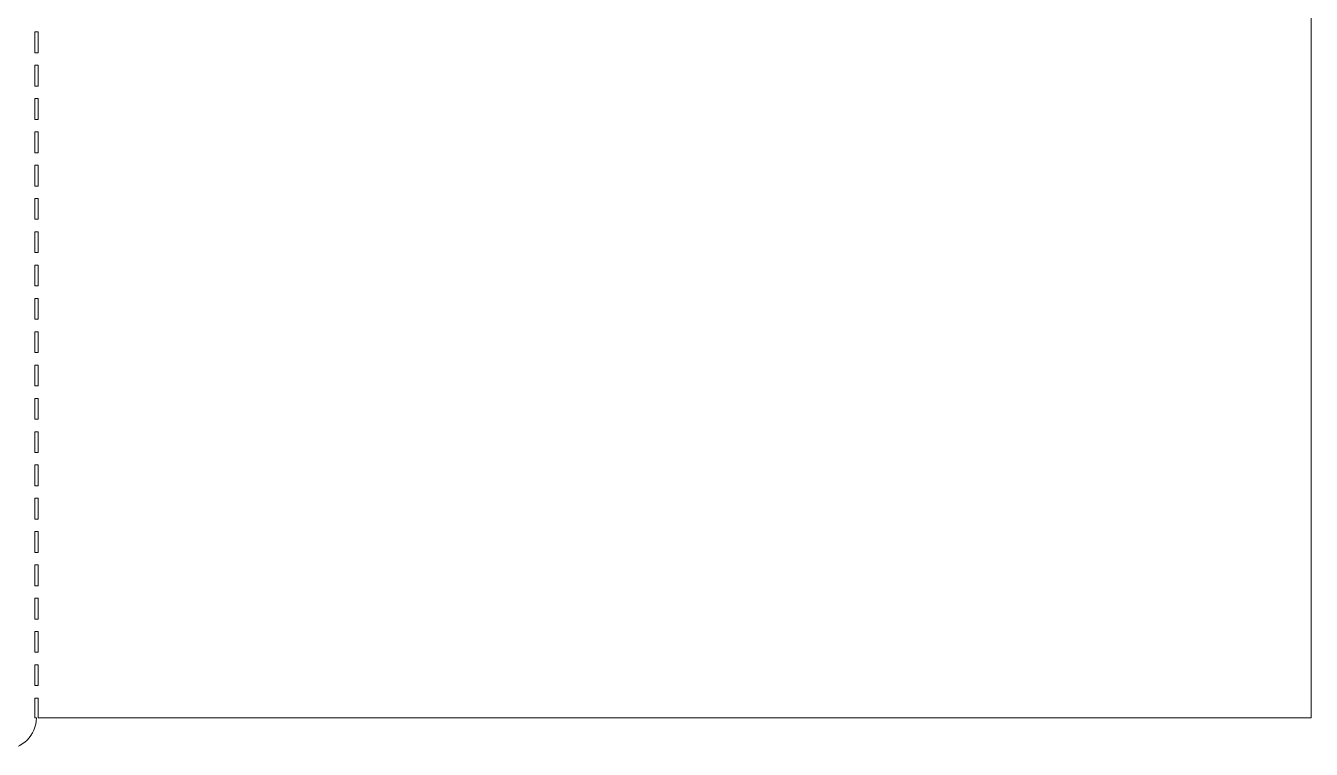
# Model space of a CAD drawing. Extents: x 4 to 996, y -885 to -333.
# Drawn here: x 502 to 996, y -884.9 to -606.8 of the extents above; entities that cross this region are included whole.
import ezdxf

# ---------------------------------------------------------------- set-up
doc = ezdxf.new("R2010")
doc.units = 0
doc.header["$MEASUREMENT"] = 0
doc.layers.add('Layer 1', color=7, linetype='Continuous', lineweight=0)

msp = doc.modelspace()

# ---------------------------------------------------------------- linework, layer by layer
at = {"layer": 'Layer 1'}
for points, knots in [([(988.01, -523.51), (988.01, -523.51), (988.01, -522.31), (988.01, -522.31), (988.01, -522.31), (995.6, -522.31), (995.6, -522.31), (994.06, -519.71), (987.43, -508.75), (976.61, -493.32), (915.92, -416.15), (835.68, -441.59), (779.72, -379.01), (779.69, -378.91), (779.66, -378.78), (779.64, -378.67), (779.62, -378.55), (779.62, -378.43), (779.59, -378.33), (778.88, -377.7), (778.17, -377.07), (777.45, -376.42), (767.82, -365.1), (758.94, -351.02), (751.05, -333.19), (697.25, -454.78), (597.57, -401.66), (525.49, -493.32), (520.19, -500.87), (515.9, -507.36), (512.71, -512.32), (511.66, -513.96), (510.72, -515.45), (509.91, -516.73), (508.19, -519.5), (507.04, -521.41), (506.51, -522.31), (506.51, -522.31), (509.51, -522.31), (509.51, -522.31), (509.51, -522.31), (509.51, -523.51), (509.51, -523.51), (509.51, -523.51), (506.75, -523.51), (506.75, -523.51), (506.75, -523.51), (506.75, -527.55), (506.75, -527.55), (506.75, -527.55), (505.55, -527.55), (505.55, -527.55), (505.55, -527.55), (505.55, -523.7), (505.55, -523.7), (503.62, -526.19), (497.13, -534.42), (486.81, -545.82), (414.73, -616.75), (315.05, -575.65), (261.25, -669.75), (207.45, -575.65), (107.77, -616.75), (35.68, -545.82), (25.36, -534.42), (18.86, -526.18), (16.94, -523.7), (16.94, -523.7), (16.94, -525.18), (16.94, -525.18), (16.94, -525.18), (15.74, -525.18), (15.74, -525.18), (15.74, -525.18), (15.74, -522.94), (15.74, -522.94), (9.23, -523.26), (4.04, -528.62), (4.04, -535.22), (4.04, -535.22), (4.04, -860.48), (4.04, -860.48), (4.04, -867.27), (9.54, -872.78), (16.34, -872.78), (16.34, -872.78), (16.34, -872.78), (16.34, -872.78), (16.41, -879.47), (21.85, -884.88), (28.55, -884.88), (28.55, -884.88), (493.93, -884.88), (493.93, -884.88), (500.64, -884.88), (506.07, -879.48), (506.15, -872.79), (506.15, -872.79), (505.55, -872.79), (505.55, -872.79), (505.55, -872.79), (505.55, -865.22), (505.55, -865.22), (505.55, -865.22), (506.75, -865.22), (506.75, -865.22), (506.75, -865.22), (506.75, -872.78), (506.75, -872.78), (506.75, -872.78), (995.96, -872.78), (995.96, -872.78), (995.96, -872.78), (995.96, -523.51), (995.96, -523.51), (995.96, -523.51), (988.01, -523.51), (988.01, -523.51)], [0, 0, 0, 0, 1, 1, 1, 2, 2, 2, 3, 3, 3, 4, 4, 4, 5, 5, 5, 6, 6, 6, 7, 7, 7, 8, 8, 8, 9, 9, 9, 10, 10, 10, 11, 11, 11, 12, 12, 12, 13, 13, 13, 14, 14, 14, 15, 15, 15, 16, 16, 16, 17, 17, 17, 18, 18, 18, 19, 19, 19, 20, 20, 20, 21, 21, 21, 22, 22, 22, 23, 23, 23, 24, 24, 24, 25, 25, 25, 26, 26, 26, 27, 27, 27, 28, 28, 28, 29, 29, 29, 30, 30, 30, 31, 31, 31, 32, 32, 32, 33, 33, 33, 34, 34, 34, 35, 35, 35, 36, 36, 36, 37, 37, 37, 38, 38, 38, 39, 39, 39, 39]), ([(506.75, -617.17), (506.75, -617.17), (505.55, -617.17), (505.55, -617.17), (505.55, -617.17), (505.55, -609.17), (505.55, -609.17), (505.55, -609.17), (506.75, -609.17), (506.75, -609.17), (506.75, -609.17), (506.75, -617.17), (506.75, -617.17)], [0, 0, 0, 0, 1, 1, 1, 2, 2, 2, 3, 3, 3, 4, 4, 4, 4]), ([(506.75, -629.97), (506.75, -629.97), (505.55, -629.97), (505.55, -629.97), (505.55, -629.97), (505.55, -621.97), (505.55, -621.97), (505.55, -621.97), (506.75, -621.97), (506.75, -621.97), (506.75, -621.97), (506.75, -629.97), (506.75, -629.97)], [0, 0, 0, 0, 1, 1, 1, 2, 2, 2, 3, 3, 3, 4, 4, 4, 4]), ([(506.75, -642.77), (506.75, -642.77), (505.55, -642.77), (505.55, -642.77), (505.55, -642.77), (505.55, -634.77), (505.55, -634.77), (505.55, -634.77), (506.75, -634.77), (506.75, -634.77), (506.75, -634.77), (506.75, -642.77), (506.75, -642.77)], [0, 0, 0, 0, 1, 1, 1, 2, 2, 2, 3, 3, 3, 4, 4, 4, 4]), ([(506.75, -655.58), (506.75, -655.58), (505.55, -655.58), (505.55, -655.58), (505.55, -655.58), (505.55, -647.58), (505.55, -647.58), (505.55, -647.58), (506.75, -647.58), (506.75, -647.58), (506.75, -647.58), (506.75, -655.58), (506.75, -655.58)], [0, 0, 0, 0, 1, 1, 1, 2, 2, 2, 3, 3, 3, 4, 4, 4, 4]), ([(506.75, -668.38), (506.75, -668.38), (505.55, -668.38), (505.55, -668.38), (505.55, -668.38), (505.55, -660.38), (505.55, -660.38), (505.55, -660.38), (506.75, -660.38), (506.75, -660.38), (506.75, -660.38), (506.75, -668.38), (506.75, -668.38)], [0, 0, 0, 0, 1, 1, 1, 2, 2, 2, 3, 3, 3, 4, 4, 4, 4]), ([(506.75, -681.18), (506.75, -681.18), (505.55, -681.18), (505.55, -681.18), (505.55, -681.18), (505.55, -673.18), (505.55, -673.18), (505.55, -673.18), (506.75, -673.18), (506.75, -673.18), (506.75, -673.18), (506.75, -681.18), (506.75, -681.18)], [0, 0, 0, 0, 1, 1, 1, 2, 2, 2, 3, 3, 3, 4, 4, 4, 4]), ([(506.75, -693.98), (506.75, -693.98), (505.55, -693.98), (505.55, -693.98), (505.55, -693.98), (505.55, -685.98), (505.55, -685.98), (505.55, -685.98), (506.75, -685.98), (506.75, -685.98), (506.75, -685.98), (506.75, -693.98), (506.75, -693.98)], [0, 0, 0, 0, 1, 1, 1, 2, 2, 2, 3, 3, 3, 4, 4, 4, 4]), ([(506.75, -706.79), (506.75, -706.79), (505.55, -706.79), (505.55, -706.79), (505.55, -706.79), (505.55, -698.79), (505.55, -698.79), (505.55, -698.79), (506.75, -698.79), (506.75, -698.79), (506.75, -698.79), (506.75, -706.79), (506.75, -706.79)], [0, 0, 0, 0, 1, 1, 1, 2, 2, 2, 3, 3, 3, 4, 4, 4, 4]), ([(506.75, -719.59), (506.75, -719.59), (505.55, -719.59), (505.55, -719.59), (505.55, -719.59), (505.55, -711.59), (505.55, -711.59), (505.55, -711.59), (506.75, -711.59), (506.75, -711.59), (506.75, -711.59), (506.75, -719.59), (506.75, -719.59)], [0, 0, 0, 0, 1, 1, 1, 2, 2, 2, 3, 3, 3, 4, 4, 4, 4]), ([(506.75, -732.39), (506.75, -732.39), (505.55, -732.39), (505.55, -732.39), (505.55, -732.39), (505.55, -724.39), (505.55, -724.39), (505.55, -724.39), (506.75, -724.39), (506.75, -724.39), (506.75, -724.39), (506.75, -732.39), (506.75, -732.39)], [0, 0, 0, 0, 1, 1, 1, 2, 2, 2, 3, 3, 3, 4, 4, 4, 4]), ([(506.75, -745.19), (506.75, -745.19), (505.55, -745.19), (505.55, -745.19), (505.55, -745.19), (505.55, -737.19), (505.55, -737.19), (505.55, -737.19), (506.75, -737.19), (506.75, -737.19), (506.75, -737.19), (506.75, -745.19), (506.75, -745.19)], [0, 0, 0, 0, 1, 1, 1, 2, 2, 2, 3, 3, 3, 4, 4, 4, 4]), ([(506.75, -758), (506.75, -758), (505.55, -758), (505.55, -758), (505.55, -758), (505.55, -750), (505.55, -750), (505.55, -750), (506.75, -750), (506.75, -750), (506.75, -750), (506.75, -758), (506.75, -758)], [0, 0, 0, 0, 1, 1, 1, 2, 2, 2, 3, 3, 3, 4, 4, 4, 4]), ([(506.75, -770.8), (506.75, -770.8), (505.55, -770.8), (505.55, -770.8), (505.55, -770.8), (505.55, -762.8), (505.55, -762.8), (505.55, -762.8), (506.75, -762.8), (506.75, -762.8), (506.75, -762.8), (506.75, -770.8), (506.75, -770.8)], [0, 0, 0, 0, 1, 1, 1, 2, 2, 2, 3, 3, 3, 4, 4, 4, 4]), ([(506.75, -783.6), (506.75, -783.6), (505.55, -783.6), (505.55, -783.6), (505.55, -783.6), (505.55, -775.6), (505.55, -775.6), (505.55, -775.6), (506.75, -775.6), (506.75, -775.6), (506.75, -775.6), (506.75, -783.6), (506.75, -783.6)], [0, 0, 0, 0, 1, 1, 1, 2, 2, 2, 3, 3, 3, 4, 4, 4, 4]), ([(506.75, -796.4), (506.75, -796.4), (505.55, -796.4), (505.55, -796.4), (505.55, -796.4), (505.55, -788.4), (505.55, -788.4), (505.55, -788.4), (506.75, -788.4), (506.75, -788.4), (506.75, -788.4), (506.75, -796.4), (506.75, -796.4)], [0, 0, 0, 0, 1, 1, 1, 2, 2, 2, 3, 3, 3, 4, 4, 4, 4]), ([(506.75, -809.21), (506.75, -809.21), (505.55, -809.21), (505.55, -809.21), (505.55, -809.21), (505.55, -801.21), (505.55, -801.21), (505.55, -801.21), (506.75, -801.21), (506.75, -801.21), (506.75, -801.21), (506.75, -809.21), (506.75, -809.21)], [0, 0, 0, 0, 1, 1, 1, 2, 2, 2, 3, 3, 3, 4, 4, 4, 4]), ([(506.75, -822.01), (506.75, -822.01), (505.55, -822.01), (505.55, -822.01), (505.55, -822.01), (505.55, -814.01), (505.55, -814.01), (505.55, -814.01), (506.75, -814.01), (506.75, -814.01), (506.75, -814.01), (506.75, -822.01), (506.75, -822.01)], [0, 0, 0, 0, 1, 1, 1, 2, 2, 2, 3, 3, 3, 4, 4, 4, 4]), ([(506.75, -834.81), (506.75, -834.81), (505.55, -834.81), (505.55, -834.81), (505.55, -834.81), (505.55, -826.81), (505.55, -826.81), (505.55, -826.81), (506.75, -826.81), (506.75, -826.81), (506.75, -826.81), (506.75, -834.81), (506.75, -834.81)], [0, 0, 0, 0, 1, 1, 1, 2, 2, 2, 3, 3, 3, 4, 4, 4, 4]), ([(506.75, -847.61), (506.75, -847.61), (505.55, -847.61), (505.55, -847.61), (505.55, -847.61), (505.55, -839.61), (505.55, -839.61), (505.55, -839.61), (506.75, -839.61), (506.75, -839.61), (506.75, -839.61), (506.75, -847.61), (506.75, -847.61)], [0, 0, 0, 0, 1, 1, 1, 2, 2, 2, 3, 3, 3, 4, 4, 4, 4]), ([(506.75, -860.42), (506.75, -860.42), (505.55, -860.42), (505.55, -860.42), (505.55, -860.42), (505.55, -852.42), (505.55, -852.42), (505.55, -852.42), (506.75, -852.42), (506.75, -852.42), (506.75, -852.42), (506.75, -860.42), (506.75, -860.42)], [0, 0, 0, 0, 1, 1, 1, 2, 2, 2, 3, 3, 3, 4, 4, 4, 4])]:
    msp.add_open_spline(points, degree=3, knots=knots, dxfattribs=at)

doc.saveas('drawing.dxf')
